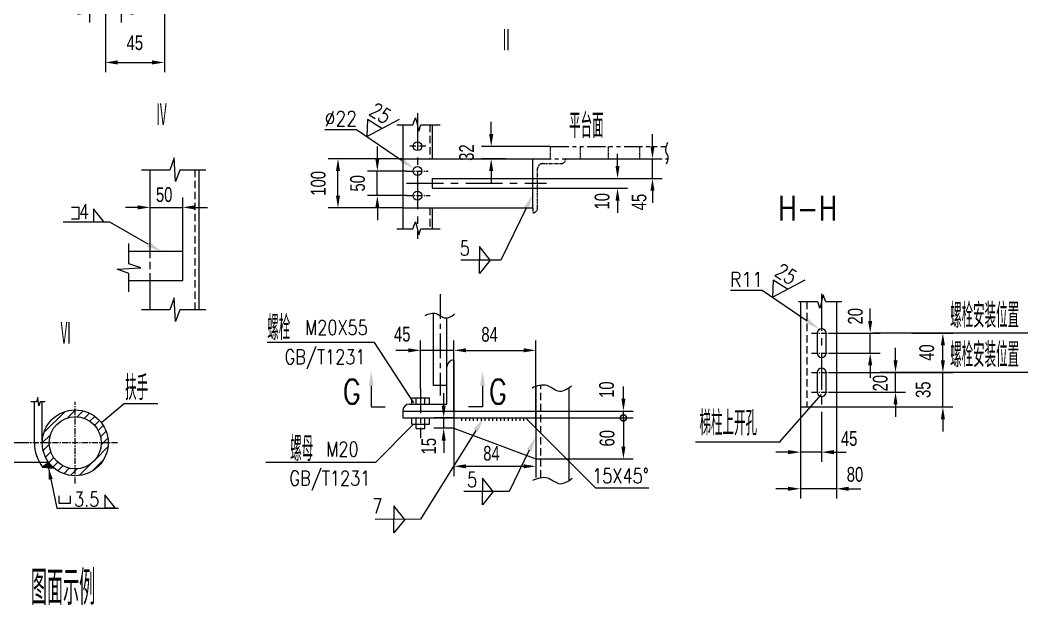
# Model space of a CAD drawing. Extents: x 148 to 221443, y -36682 to 6758.
# Drawn here: x 121122 to 125197, y -10124 to -7746 of the extents above; entities that cross this region are included whole.
import ezdxf
from ezdxf.enums import TextEntityAlignment as Align

# ---------------------------------------------------------------- set-up
doc = ezdxf.new("R2010")
doc.units = 0
doc.header["$LTSCALE"] = 10
doc.header["$MEASUREMENT"] = 0
for name, pattern in [('CENTERX2', [4, 2.5, -0.5, 0.5, -0.5]), ('HIDDENX2', [0.75, 0.5, -0.25]), ('PHANTOM', [2.5, 1.25, -0.25, 0.25, -0.25, 0.25, -0.25])]:
    doc.linetypes.add(name, pattern=pattern)
for name, color, linetype in [('2', 4, 'Continuous'), ('CENTER', 1, 'CENTERX2'), ('DIM', 4, 'Continuous'), ('HIDDEN', 7, 'HIDDENX2'), ('MAIN', 6, 'Continuous'), ('RED', 7, 'Continuous'), ('WHITE', 7, 'Continuous')]:
    doc.layers.add(name, color=color, linetype=linetype)
doc.styles.add('HZ', font='ROMS.SHX', dxfattribs={"width": 0.75, "bigfont": 'GBCBIG.SHX'})
doc.styles.get("Standard").update_dxf_attribs({"font": 'wison_e.shx', "width": 0.75, "bigfont": 'wison_c.shx'})
doc.styles.add('XW', font='ROMANS.shx', dxfattribs={"width": 0.85})
doc.dimstyles.new('DIM1', dxfattribs={"dimscale": 20, "dimtxt": 3, "dimasz": 2.5, "dimexe": 2, "dimexo": 0, "dimgap": 1, "dimtad": 0, "dimdec": 0, "dimzin": 0, "dimdsep": 46, "dimtxsty": 'Standard', "dimcen": 2, "dimclrd": 3, "dimclre": 3, "dimclrt": 3, "dimadec": 0, "dimazin": 0, "dimtfac": 0.666667, "dimtdec": 0, "dimtofl": 0, "dimtmove": 2, "dimatfit": 1, "dimfxl": 2, "dimtvp": 1.333333, "dimtolj": 1, "dimtzin": 0, "dimarcsym": 0})

# ---------------------------------------------------------------- blocks, each defined once
blk = doc.blocks.new('*D499')
at = {"layer": 'Defpoints', "color": 0}
for p in [(121404.6, -7466.7), (121532.6, -7466.7), (121404.6, -7716.1)]:
    blk.add_point(p, dxfattribs=at)
at = {"layer": 'DIM', "color": 3, "lineweight": -2}
for p, q in [((121404.6, -7466.7), (121404.6, -7756.1)), ((121532.6, -7466.7), (121532.6, -7756.1)), ((121354.6, -7716.1), (121304.6, -7716.1)), ((121532.6, -7716.1), (121404.6, -7716.1)), ((121582.6, -7716.1), (121632.6, -7716.1))]:
    blk.add_line(p, q, dxfattribs=at)
at = {"layer": 'DIM', "color": 3}
for points in [[(121354.6, -7724.4), (121354.6, -7707.7), (121404.6, -7716.1)], [(121582.6, -7707.7), (121582.6, -7724.4), (121532.6, -7716.1)]]:
    blk.add_solid(points, dxfattribs=at)
at = {"layer": 'DIM', "color": 3, "insert": (121285.5, -7651.4), "char_height": 60, "attachment_point": 5}
blk.add_mtext('\\A1;%%c16', dxfattribs=at)
blk = doc.blocks.new('*D521')
at = {"layer": 'Defpoints', "color": 0}
for p in [(121783.5, -8507.5), (121650.5, -8684.9), (121783.5, -8684.9)]:
    blk.add_point(p, dxfattribs=at)
at = {"layer": 'DIM', "color": 3, "lineweight": -2}
for p, q in [((121650.5, -8684.9), (121650.5, -8467.5)), ((121783.5, -8684.9), (121783.5, -8467.5)), ((121600.5, -8507.5), (121550.5, -8507.5)), ((121650.5, -8507.5), (121783.5, -8507.5)), ((121833.5, -8507.5), (121883.5, -8507.5))]:
    blk.add_line(p, q, dxfattribs=at)
at = {"layer": 'DIM', "color": 3}
for points in [[(121600.5, -8515.8), (121600.5, -8499.1), (121650.5, -8507.5)], [(121833.5, -8499.1), (121833.5, -8515.8), (121783.5, -8507.5)]]:
    blk.add_solid(points, dxfattribs=at)
at = {"layer": 'DIM', "color": 3, "insert": (121707.9, -8455.9), "char_height": 60, "attachment_point": 5}
blk.add_mtext('\\A1;50', dxfattribs=at)
blk = doc.blocks.new('*D522')
at = {"layer": 'Defpoints', "color": 0}
for p in [(121054.9, -9464.9), (121144.1, -9464.9), (121238.7, -9544.9)]:
    blk.add_point(p, dxfattribs=at)
at = {"layer": 'DIM', "color": 3, "lineweight": -2}
for p, q in [((121054.9, -9414.9), (121054.9, -9364.9)), ((121144.1, -9464.9), (121014.9, -9464.9)), ((121054.9, -9544.9), (121054.9, -9464.9)), ((121238.7, -9544.9), (121014.9, -9544.9)), ((121054.9, -9594.9), (121054.9, -9644.9))]:
    blk.add_line(p, q, dxfattribs=at)
at = {"layer": 'DIM', "color": 3}
for points in [[(121046.5, -9414.9), (121063.2, -9414.9), (121054.9, -9464.9)], [(121063.2, -9594.9), (121046.5, -9594.9), (121054.9, -9544.9)]]:
    blk.add_solid(points, dxfattribs=at)
at = {"layer": 'DIM', "color": 3, "insert": (120993.2, -9502.1), "char_height": 60, "attachment_point": 5, "rotation": 90}
blk.add_mtext('\\A1;10', dxfattribs=at)
blk = doc.blocks.new('*D543')
at = {"layer": 'Defpoints', "color": 0}
for p in [(124295.5, -9319), (124381.8, -9371.6), (124295.5, -9502.8)]:
    blk.add_point(p, dxfattribs=at)
at = {"layer": 'DIM', "color": 3, "lineweight": -2}
for p, q in [((124295.5, -9319), (124295.5, -9542.8)), ((124381.8, -9371.6), (124381.8, -9542.8)), ((124245.5, -9502.8), (124195.5, -9502.8)), ((124431.8, -9502.8), (124481.8, -9502.8))]:
    blk.add_line(p, q, dxfattribs=at)
at = {"layer": 'DIM', "color": 3}
for points in [[(124245.5, -9511.2), (124245.5, -9494.5), (124295.5, -9502.8)], [(124431.8, -9494.5), (124431.8, -9511.2), (124381.8, -9502.8)]]:
    blk.add_solid(points, dxfattribs=at)
at = {"layer": 'DIM', "color": 3, "insert": (124493.9, -9447.8), "char_height": 60, "attachment_point": 5}
blk.add_mtext('\\A1;45', dxfattribs=at)
blk = doc.blocks.new('*D544')
at = {"layer": 'Defpoints', "color": 0}
for p in [(124417, -9179), (124417, -9259), (124682.5, -9259)]:
    blk.add_point(p, dxfattribs=at)
at = {"layer": 'DIM', "color": 3, "lineweight": -2}
for p, q in [((124682.5, -9129), (124682.5, -9079)), ((124417, -9179), (124722.5, -9179)), ((124417, -9259), (124722.5, -9259)), ((124682.5, -9309), (124682.5, -9359))]:
    blk.add_line(p, q, dxfattribs=at)
at = {"layer": 'DIM', "color": 3}
for points in [[(124674.2, -9129), (124690.9, -9129), (124682.5, -9179)], [(124690.9, -9309), (124674.2, -9309), (124682.5, -9259)]]:
    blk.add_solid(points, dxfattribs=at)
at = {"layer": 'DIM', "color": 3, "insert": (124620.4, -9222.2), "char_height": 60, "attachment_point": 5, "rotation": 90}
blk.add_mtext('\\A1;20', dxfattribs=at)
blk = doc.blocks.new('*D545')
at = {"layer": 'Defpoints', "color": 0}
for p in [(124417, -9019), (124417, -9100), (124579.4, -9100)]:
    blk.add_point(p, dxfattribs=at)
at = {"layer": 'DIM', "color": 3, "lineweight": -2}
for p, q in [((124579.4, -8969), (124579.4, -8919)), ((124417, -9019), (124619.4, -9019)), ((124417, -9100), (124619.4, -9100)), ((124579.4, -9150), (124579.4, -9200))]:
    blk.add_line(p, q, dxfattribs=at)
at = {"layer": 'DIM', "color": 3}
for points in [[(124571, -8969), (124587.7, -8969), (124579.4, -9019)], [(124587.7, -9150), (124571, -9150), (124579.4, -9100)]]:
    blk.add_solid(points, dxfattribs=at)
at = {"layer": 'DIM', "color": 3, "insert": (124519.2, -8950.3), "char_height": 60, "attachment_point": 5, "rotation": 90}
blk.add_mtext('\\A1;20', dxfattribs=at)
blk = doc.blocks.new('*D546')
at = {"layer": 'Defpoints', "color": 0}
for p in [(124295.5, -9319), (124441.8, -9319), (124441.8, -9651.8)]:
    blk.add_point(p, dxfattribs=at)
at = {"layer": 'RED', "color": 3, "linetype": 'Continuous', "lineweight": -2}
for p, q in [((124295.5, -9319), (124295.5, -9691.8)), ((124441.8, -9319), (124441.8, -9691.8)), ((124245.5, -9651.8), (124195.5, -9651.8)), ((124491.8, -9651.8), (124541.8, -9651.8))]:
    blk.add_line(p, q, dxfattribs=at)
at = {"layer": 'RED', "color": 3}
for points in [[(124245.5, -9660.1), (124245.5, -9643.5), (124295.5, -9651.8)], [(124491.8, -9643.5), (124491.8, -9660.1), (124441.8, -9651.8)]]:
    blk.add_solid(points, dxfattribs=at)
at = {"layer": 'RED', "color": 3, "insert": (124517.5, -9593.5), "char_height": 60, "attachment_point": 5}
blk.add_mtext('\\A1;80', dxfattribs=at)
blk = doc.blocks.new('*D547')
at = {"layer": 'Defpoints', "color": 0}
for p in [(124441.8, -9179), (124441.8, -9319), (124875.1, -9319)]:
    blk.add_point(p, dxfattribs=at)
at = {"layer": 'RED', "color": 3, "linetype": 'Continuous', "lineweight": -2}
for p, q in [((124875.1, -9129), (124875.1, -9079)), ((124441.8, -9179), (124915.1, -9179)), ((124441.8, -9319), (124915.1, -9319)), ((124875.1, -9369), (124875.1, -9419))]:
    blk.add_line(p, q, dxfattribs=at)
at = {"layer": 'RED', "color": 3}
for points in [[(124866.7, -9129), (124883.4, -9129), (124875.1, -9179)], [(124883.4, -9369), (124866.7, -9369), (124875.1, -9319)]]:
    blk.add_solid(points, dxfattribs=at)
at = {"layer": 'RED', "color": 3, "insert": (124795.1, -9249), "char_height": 60, "attachment_point": 5, "rotation": 90}
blk.add_mtext('\\A1;35', dxfattribs=at)
blk = doc.blocks.new('*D548')
at = {"layer": 'Defpoints', "color": 0}
for p in [(124749.2, -9019), (124875.1, -9019), (124749.2, -9179)]:
    blk.add_point(p, dxfattribs=at)
at = {"layer": 'RED', "color": 3, "linetype": 'Continuous', "lineweight": -2}
for p, q in [((124749.2, -9019), (124915.1, -9019)), ((124875.1, -9129), (124875.1, -9069)), ((124749.2, -9179), (124915.1, -9179))]:
    blk.add_line(p, q, dxfattribs=at)
at = {"layer": 'RED', "color": 3}
for points in [[(124883.4, -9069), (124866.7, -9069), (124875.1, -9019)], [(124866.7, -9129), (124883.4, -9129), (124875.1, -9179)]]:
    blk.add_solid(points, dxfattribs=at)
at = {"layer": 'RED', "color": 3, "insert": (124809.6, -9097.8), "char_height": 60, "attachment_point": 5, "rotation": 90}
blk.add_mtext('\\A1;40', dxfattribs=at)
blk = doc.blocks.new('*D555')
at = {"layer": 'Defpoints', "color": 0}
for p in [(122694.1, -8359.6), (122574.8, -8459.6), (122694.1, -8459.6)]:
    blk.add_point(p, dxfattribs=at)
at = {"layer": 'DIM', "color": 3, "lineweight": -2}
for p, q in [((122574.8, -8309.6), (122574.8, -8259.6)), ((122694.1, -8359.6), (122534.8, -8359.6)), ((122694.1, -8459.6), (122534.8, -8459.6)), ((122574.8, -8509.6), (122574.8, -8559.6))]:
    blk.add_line(p, q, dxfattribs=at)
at = {"layer": 'DIM', "color": 3}
for points in [[(122566.4, -8309.6), (122583.1, -8309.6), (122574.8, -8359.6)], [(122583.1, -8509.6), (122566.4, -8509.6), (122574.8, -8459.6)]]:
    blk.add_solid(points, dxfattribs=at)
at = {"layer": 'DIM', "color": 3, "insert": (122494.8, -8409.6), "char_height": 60, "attachment_point": 5, "rotation": 90}
blk.add_mtext('\\A1;50', dxfattribs=at)
blk = doc.blocks.new('*D556')
at = {"layer": 'Defpoints', "color": 0}
for p in [(123219.4, -9088.8), (122886.1, -9335.5), (123219.4, -9405.5)]:
    blk.add_point(p, dxfattribs=at)
at = {"layer": 'DIM', "color": 3, "lineweight": -2}
for p, q in [((122886.1, -9335.5), (122886.1, -9048.8)), ((123219.4, -9405.5), (123219.4, -9048.8)), ((122936.1, -9088.8), (123169.4, -9088.8))]:
    blk.add_line(p, q, dxfattribs=at)
at = {"layer": 'DIM', "color": 3}
for points in [[(122936.1, -9080.4), (122936.1, -9097.1), (122886.1, -9088.8)], [(123169.4, -9097.1), (123169.4, -9080.4), (123219.4, -9088.8)]]:
    blk.add_solid(points, dxfattribs=at)
at = {"layer": 'DIM', "color": 3, "insert": (123031.4, -9024.1), "char_height": 60, "attachment_point": 5}
blk.add_mtext('\\A1;84', dxfattribs=at)
blk = doc.blocks.new('*D557')
at = {"layer": 'Defpoints', "color": 0}
for p in [(122414.7, -8309.6), (122677.9, -8309.6), (122677.9, -8509.6)]:
    blk.add_point(p, dxfattribs=at)
at = {"layer": 'DIM', "color": 3, "lineweight": -2}
for p, q in [((122677.9, -8309.6), (122374.7, -8309.6)), ((122414.7, -8459.6), (122414.7, -8359.6)), ((122677.9, -8509.6), (122374.7, -8509.6))]:
    blk.add_line(p, q, dxfattribs=at)
at = {"layer": 'DIM', "color": 3}
for points in [[(122423, -8359.6), (122406.4, -8359.6), (122414.7, -8309.6)], [(122406.4, -8459.6), (122423, -8459.6), (122414.7, -8509.6)]]:
    blk.add_solid(points, dxfattribs=at)
at = {"layer": 'DIM', "color": 3, "insert": (122334.7, -8409.6), "char_height": 60, "attachment_point": 5, "rotation": 90}
blk.add_mtext('\\A1;100', dxfattribs=at)
blk = doc.blocks.new('*D558')
at = {"layer": 'Defpoints', "color": 0}
for p in [(123206.8, -8389.5), (123551.8, -8389.5), (123206.8, -8429.6)]:
    blk.add_point(p, dxfattribs=at)
at = {"layer": 'DIM', "color": 3, "lineweight": -2}
for p, q in [((123551.8, -8339.5), (123551.8, -8289.5)), ((123206.8, -8389.5), (123591.8, -8389.5)), ((123206.8, -8429.6), (123591.8, -8429.6)), ((123551.8, -8479.6), (123551.8, -8529.6))]:
    blk.add_line(p, q, dxfattribs=at)
at = {"layer": 'DIM', "color": 3}
for points in [[(123543.5, -8339.5), (123560.1, -8339.5), (123551.8, -8389.5)], [(123560.1, -8479.6), (123543.5, -8479.6), (123551.8, -8429.6)]]:
    blk.add_solid(points, dxfattribs=at)
at = {"layer": 'DIM', "color": 3, "insert": (123489.1, -8482.5), "char_height": 60, "attachment_point": 5, "rotation": 90}
blk.add_mtext('\\A1;10', dxfattribs=at)
blk = doc.blocks.new('*D559')
at = {"layer": 'Defpoints', "color": 0}
for p in [(123341.1, -8309.6), (123206.8, -8389.5), (123693.9, -8389.5)]:
    blk.add_point(p, dxfattribs=at)
at = {"layer": 'DIM', "color": 3, "lineweight": -2}
for p, q in [((123693.9, -8259.6), (123693.9, -8209.6)), ((123341.1, -8309.6), (123733.9, -8309.6)), ((123206.8, -8389.5), (123733.9, -8389.5)), ((123693.9, -8439.5), (123693.9, -8489.5))]:
    blk.add_line(p, q, dxfattribs=at)
at = {"layer": 'DIM', "color": 3}
for points in [[(123685.5, -8259.6), (123702.2, -8259.6), (123693.9, -8309.6)], [(123702.2, -8439.5), (123685.5, -8439.5), (123693.9, -8389.5)]]:
    blk.add_solid(points, dxfattribs=at)
at = {"layer": 'DIM', "color": 3, "insert": (123639.4, -8485.7), "char_height": 60, "attachment_point": 5, "rotation": 90}
blk.add_mtext('\\A1;45', dxfattribs=at)
blk = doc.blocks.new('*D560')
at = {"layer": 'Defpoints', "color": 0}
for p in [(123219.4, -9335.5), (123219.4, -9363.5), (123575.7, -9363.5)]:
    blk.add_point(p, dxfattribs=at)
at = {"layer": 'DIM', "color": 3, "lineweight": -2}
for p, q in [((123575.7, -9285.5), (123575.7, -9235.5)), ((123219.4, -9335.5), (123615.7, -9335.5)), ((123219.4, -9363.5), (123615.7, -9363.5)), ((123575.7, -9363.5), (123575.7, -9413.5))]:
    blk.add_line(p, q, dxfattribs=at)
at = {"layer": 'DIM', "color": 3}
blk.add_solid([(123567.4, -9285.5), (123584.1, -9285.5), (123575.7, -9335.5)], dxfattribs=at)
at = {"layer": 'DIM', "color": 3, "insert": (123507.4, -9248.9), "char_height": 60, "attachment_point": 5, "rotation": 90}
blk.add_mtext('\\A1;10', dxfattribs=at)
blk = doc.blocks.new('_None')
blk = doc.blocks.new('_DotSmall')
at = {"layer": 'WHITE', "color": 0, "const_width": 0.5}
blk.add_lwpolyline([(-0.0625, 0, 1), (0.0625, 0, 1)], format="xyb", close=True, dxfattribs=at)
blk = doc.blocks.new('*D561')
at = {"layer": 'Defpoints', "color": 0}
for p in [(123219.4, -9363.5), (123219.4, -9530.5), (123575.7, -9530.5)]:
    blk.add_point(p, dxfattribs=at)
at = {"layer": 'DIM', "color": 3, "lineweight": -2}
for p, q in [((123219.4, -9363.5), (123615.7, -9363.5)), ((123575.7, -9363.5), (123575.7, -9480.5)), ((123219.4, -9530.5), (123615.7, -9530.5))]:
    blk.add_line(p, q, dxfattribs=at)
at = {"layer": 'DIM', "color": 3}
blk.add_solid([(123567.4, -9480.5), (123584.1, -9480.5), (123575.7, -9530.5)], dxfattribs=at)
at = {"layer": 'DIM', "color": 3, "lineweight": -2, "xscale": 50, "yscale": 50, "zscale": 50, "rotation": 90}
blk.add_blockref('_DotSmall', (123575.7, -9363.5), dxfattribs=at)
at = {"layer": 'DIM', "color": 3, "insert": (123509.4, -9446.4), "char_height": 60, "attachment_point": 5, "rotation": 90}
blk.add_mtext('\\A1;60', dxfattribs=at)
blk = doc.blocks.new('*D562')
at = {"layer": 'Defpoints', "color": 0}
for p in [(122886.1, -9088.8), (122886.1, -9088.8), (122750.5, -9244.6)]:
    blk.add_point(p, dxfattribs=at)
at = {"layer": 'RED', "color": 3, "linetype": 'Continuous', "lineweight": -2}
for p, q in [((122750.5, -9244.6), (122750.5, -9048.8)), ((122886.1, -9088.8), (122886.1, -9048.8)), ((122700.5, -9088.8), (122650.5, -9088.8)), ((122936.1, -9088.8), (122986.1, -9088.8))]:
    blk.add_line(p, q, dxfattribs=at)
at = {"layer": 'RED', "color": 3}
for points in [[(122700.5, -9097.1), (122700.5, -9080.4), (122750.5, -9088.8)], [(122936.1, -9080.4), (122936.1, -9097.1), (122886.1, -9088.8)]]:
    blk.add_solid(points, dxfattribs=at)
at = {"layer": 'RED', "color": 3, "insert": (122676.1, -9023.6), "char_height": 60, "attachment_point": 5}
blk.add_mtext('\\A1;45', dxfattribs=at)
blk = doc.blocks.new('*D563')
at = {"layer": 'Defpoints', "color": 0}
for p in [(122886.1, -9405.5), (123219.4, -9530.5), (123219.4, -9560.3)]:
    blk.add_point(p, dxfattribs=at)
at = {"layer": 'RED', "color": 3, "linetype": 'Continuous', "lineweight": -2}
for p, q in [((122886.1, -9405.5), (122886.1, -9600.3)), ((123219.4, -9530.5), (123219.4, -9600.3)), ((122936.1, -9560.3), (123169.4, -9560.3))]:
    blk.add_line(p, q, dxfattribs=at)
at = {"layer": 'RED', "color": 3}
for points in [[(122936.1, -9552), (122936.1, -9568.7), (122886.1, -9560.3)], [(123169.4, -9568.7), (123169.4, -9552), (123219.4, -9560.3)]]:
    blk.add_solid(points, dxfattribs=at)
at = {"layer": 'RED', "color": 3, "insert": (123039, -9507.6), "char_height": 60, "attachment_point": 5}
blk.add_mtext('\\A1;84', dxfattribs=at)
blk = doc.blocks.new('*D564')
at = {"layer": 'Defpoints', "color": 0}
for p in [(122886.1, -9363.5), (122844.7, -9405.5), (122886.1, -9405.5)]:
    blk.add_point(p, dxfattribs=at)
at = {"layer": 'RED', "color": 3, "linetype": 'Continuous', "lineweight": -2}
for p, q in [((122844.7, -9313.5), (122844.7, -9263.5)), ((122886.1, -9363.5), (122804.7, -9363.5)), ((122886.1, -9405.5), (122804.7, -9405.5)), ((122844.7, -9455.5), (122844.7, -9505.5))]:
    blk.add_line(p, q, dxfattribs=at)
at = {"layer": 'RED', "color": 3}
for points in [[(122836.4, -9313.5), (122853.1, -9313.5), (122844.7, -9363.5)], [(122853.1, -9455.5), (122836.4, -9455.5), (122844.7, -9405.5)]]:
    blk.add_solid(points, dxfattribs=at)
at = {"layer": 'RED', "color": 3, "insert": (122783.8, -9478.5), "char_height": 60, "attachment_point": 5, "rotation": 90}
blk.add_mtext('\\A1;15', dxfattribs=at)
blk = doc.blocks.new('*D565')
at = {"layer": 'Defpoints', "color": 0}
for p in [(123278.2, -8259.6), (123037.9, -8309.6), (123097.1, -8309.6)]:
    blk.add_point(p, dxfattribs=at)
at = {"layer": 'RED', "color": 3, "linetype": 'Continuous', "lineweight": -2}
for p, q in [((123037.9, -8209.6), (123037.9, -8159.6)), ((123278.2, -8259.6), (122997.9, -8259.6)), ((123097.1, -8309.6), (122997.9, -8309.6)), ((123037.9, -8359.6), (123037.9, -8409.6))]:
    blk.add_line(p, q, dxfattribs=at)
at = {"layer": 'RED', "color": 3}
for points in [[(123029.6, -8209.6), (123046.3, -8209.6), (123037.9, -8259.6)], [(123046.3, -8359.6), (123029.6, -8359.6), (123037.9, -8309.6)]]:
    blk.add_solid(points, dxfattribs=at)
at = {"layer": 'RED', "color": 3, "insert": (122937.9, -8284.6), "char_height": 60, "attachment_point": 5, "rotation": 90}
blk.add_mtext('\\A1;32', dxfattribs=at)
blk = doc.blocks.new('*D568')
at = {"layer": 'Defpoints', "color": 0}
for p in [(121708.6, -7579.8), (121468.6, -7634), (121708.6, -7918)]:
    blk.add_point(p, dxfattribs=at)
at = {"layer": 'RED', "color": 3, "linetype": 'Continuous', "lineweight": -2}
for p, q in [((121708.6, -7579.8), (121708.6, -7958)), ((121468.6, -7634), (121468.6, -7958)), ((121518.6, -7918), (121658.6, -7918))]:
    blk.add_line(p, q, dxfattribs=at)
at = {"layer": 'RED', "color": 3}
for points in [[(121518.6, -7909.7), (121518.6, -7926.4), (121468.6, -7918)], [(121658.6, -7926.4), (121658.6, -7909.7), (121708.6, -7918)]]:
    blk.add_solid(points, dxfattribs=at)
at = {"layer": 'RED', "color": 3, "insert": (121588.6, -7838), "char_height": 60, "attachment_point": 5}
blk.add_mtext('\\A1;45', dxfattribs=at)

msp = doc.modelspace()

# ---------------------------------------------------------------- hatches: boundary and pattern name
at = {"layer": 'DIM'}
h = msp.add_hatch(dxfattribs=at)
h.set_pattern_fill('ANSI31', color=256, scale=200, style=0)
h.set_pattern_definition([(225, (124939.54, -8142.04), (17.67767, -17.67767), [])])
h.paths.add_polyline_path([(121346.1988, -9570.8826), (121346.1988, -9598.8826, 0.414213562), (121480.1988, -9464.8826), (121452.1988, -9464.8826, -0.414213562)])
h.paths.add_polyline_path([(121346.1988, -9598.8826), (121346.1988, -9570.8826, -0.414213562), (121240.1988, -9464.8826), (121212.1988, -9464.8826, 0.414213562)])
h.paths.add_polyline_path([(121212.1988, -9464.8826), (121240.1988, -9464.8826, -0.414213562), (121346.1988, -9358.8826), (121346.1988, -9330.8826, 0.414213562)])
h.paths.add_polyline_path([(121452.1988, -9464.8826), (121480.1988, -9464.8826, 0.414213562), (121346.1988, -9330.8826), (121346.1988, -9358.8826, -0.414213562)])
at = {"layer": 'WHITE', "linetype": 'Continuous'}
msp.add_hatch(color=1, dxfattribs=at).paths.add_polyline_path([(121260.8296, -9568.1691, -0.060150658), (121238.6999, -9544.8826), (121213.0286, -9563.9871)])

# ---------------------------------------------------------------- linework, layer by layer
at = {"linetype": 'Continuous'}
for p, q in [((121463.9713, -8567.4464), (121420.2366, -8512.832)), ((121420.2366, -8512.832), (121420.2366, -8567.4464)), ((121463.9713, -8567.4464), (121420.2366, -8567.4464)), ((123033.9126, -8721.4415), (122990.1779, -8666.827)), ((122990.1779, -8666.827), (122990.1779, -8721.4415)), ((123033.9126, -8721.4415), (122990.1779, -8776.0559)), ((122990.1779, -8776.0559), (122990.1779, -8721.4415)), ((123046.5196, -9662.9882), (123002.7849, -9608.3738)), ((123002.7849, -9608.3738), (123002.7849, -9662.9882)), ((121466.0008, -9676.3748), (121466.0008, -9730.9893)), ((121509.7356, -9730.9893), (121466.0008, -9676.3748)), ((123046.5196, -9662.9882), (123002.7849, -9717.6027)), ((123002.7849, -9717.6027), (123002.7849, -9662.9882)), ((121509.7356, -9730.9893), (121466.0008, -9730.9893)), ((122686.1603, -9776.2726), (122642.4256, -9721.6581)), ((122642.4256, -9721.6581), (122642.4256, -9776.2726)), ((122686.1603, -9776.2726), (122642.4256, -9830.887)), ((122642.4256, -9830.887), (122642.4256, -9776.2726))]:
    msp.add_line(p, q, dxfattribs=at)
at = {"color": 3}
for points in [[(122593.3196, -8186.4841), (122534.5751, -8149.7542), (122532.1383, -8218.9933), (122664.6977, -8148.5567)], [(124243.4712, -8840.2851), (124184.7267, -8803.5551), (124182.2899, -8872.7943), (124314.8493, -8802.3577)]]:
    msp.add_lwpolyline(points, dxfattribs=at)
at = {"color": 3, "linetype": 'Continuous'}
msp.add_solid([(123171.317, -8506.2735), (123189.2656, -8515.0966), (123206.7608, -8456.8393)], dxfattribs=at)
at = {"layer": 'CENTER', "ltscale": 6}
for p, q in [((122737.8991, -8124.0725), (122737.8991, -8635.3747)), ((122694.0815, -8409.5602), (123262.3706, -8409.5602)), ((124381.8056, -8859.3332), (124381.8056, -9371.5884))]:
    msp.add_line(p, q, dxfattribs=at)
at = {"layer": 'CENTER'}
for p, q in [((122771.8102, -8258.6262), (122703.8404, -8258.6262)), ((122694.0815, -8359.5602), (122781.2935, -8359.5602)), ((122694.0815, -8459.5602), (122789.5779, -8459.5602)), ((124340.0396, -9019.0105), (124416.9886, -9019.0105)), ((124340.0396, -9100.0263), (124416.9886, -9100.0263)), ((124340.0396, -9179.0105), (124416.9886, -9179.0105)), ((124340.0396, -9259.0105), (124416.9886, -9259.0105)), ((121346.1988, -9630.5543), (121346.1988, -9297.8058)), ((121518.0211, -9464.8826), (121144.1282, -9464.8826))]:
    msp.add_line(p, q, dxfattribs=at)
at = {"layer": 'CENTER', "ltscale": 4}
for p, q in [((122830.3899, -8860.7191), (122830.3899, -9272.4798)), ((122750.5061, -9244.6202), (122750.5061, -9445.7344))]:
    msp.add_line(p, q, dxfattribs=at)
at = {"layer": 'DIM'}
for p, q in [((122361.4903, -8190.346), (122490.2045, -8190.346)), ((122490.2045, -8190.346), (122673.4935, -8315.5611)), ((123180.2913, -8510.685), (123076.6878, -8721.4415)), ((123076.6878, -8721.4415), (122913.8125, -8721.4415)), ((124011.6419, -8844.147), (124140.3561, -8844.147)), ((124140.3561, -8844.147), (124323.6451, -8969.3621)), ((125301.0352, -9019.0105), (124589.899, -9019.0105)), ((122562.4899, -9057.0075), (122126.3355, -9057.0075)), ((122562.4899, -9057.0075), (122721.7264, -9302.6031)), ((125301.0352, -9179.0105), (124619.3646, -9179.0105)), ((122550.0257, -9232.7916), (122550.0257, -9318.6458)), ((123002.8305, -9232.7916), (123002.8305, -9318.6458)), ((124210.2263, -9462.1014), (124381.8056, -9268.4538)), ((122919.0911, -9375.7379), (122919.0911, -9363.5266)), ((122934.8499, -9375.7379), (122934.8499, -9363.5266)), ((122950.6087, -9375.7379), (122950.6087, -9363.5266)), ((122966.3676, -9375.7379), (122966.3676, -9363.5266)), ((122982.1264, -9375.7379), (122982.1264, -9363.5266)), ((122997.8852, -9375.7379), (122997.8852, -9363.5266)), ((123013.644, -9375.7379), (123013.644, -9363.5266)), ((123029.4029, -9375.7379), (123029.4029, -9363.5266)), ((123045.1617, -9375.7379), (123045.1617, -9363.5266)), ((123060.9205, -9375.7379), (123060.9205, -9363.5266)), ((123076.6793, -9375.7379), (123076.6793, -9363.5266)), ((123092.4381, -9375.7379), (123092.4381, -9363.5266)), ((123108.197, -9375.7379), (123108.197, -9363.5266)), ((123123.9558, -9375.7379), (123123.9558, -9363.5266)), ((123139.7146, -9375.7379), (123139.7146, -9363.5266)), ((123155.4734, -9375.7379), (123155.4734, -9363.5266)), ((123171.2323, -9375.7379), (123171.2323, -9363.5266)), ((122567.2456, -9545.1752), (122722.2579, -9388.4402)), ((123461.8982, -9648.057), (123219.3678, -9405.5266)), ((122975.496, -9414.4445), (122750.1867, -9775.9016)), ((124213.9841, -9462.1014), (123869.1864, -9462.1014)), ((123192.8983, -9495.0913), (123110.546, -9662.6173)), ((122567.2456, -9545.1752), (122121.0686, -9545.1752)), ((123461.8982, -9648.057), (123678.7433, -9648.057)), ((121279.1646, -9680.6435), (121279.1646, -9710.4446)), ((121327.2553, -9710.4446), (121327.2553, -9680.6435)), ((123110.546, -9662.6173), (122926.4195, -9662.9882)), ((121279.1646, -9710.4446), (121327.2553, -9710.4446)), ((122750.1867, -9775.9016), (122566.0602, -9776.2726))]:
    msp.add_line(p, q, dxfattribs=at)
at = {"layer": 'DIM', "color": 3}
for p, q in [((121486.4609, -8567.4464), (121296.8364, -8567.4464)), ((121643.1821, -8657.5387), (121486.4609, -8567.4464)), ((121545.8394, -9304.4792), (121452.2672, -9382.9956)), ((121545.8394, -9304.4792), (121682.6112, -9304.4792)), ((121236.9291, -9566.0781), (121270.7026, -9730.9893)), ((121270.7026, -9730.9893), (121522.1982, -9730.9893))]:
    msp.add_line(p, q, dxfattribs=at)
at = {"layer": 'DIM', "color": 7}
for p, q in [((122550.0257, -9318.6458), (122607.1501, -9318.6458)), ((123002.8305, -9318.6458), (122945.7061, -9318.6458))]:
    msp.add_line(p, q, dxfattribs=at)
at = {"layer": 'DIM'}
msp.add_spline([(123754.6518, -8243.9547), (123750.1322, -8287.384), (123754.3693, -8294.16), (123749.0023, -8332.352)], degree=3, dxfattribs=at)
for points in [[(122768.7634, -8946.635), (122784.2047, -8940.6115), (122812.3918, -8929.6159), (122849.491, -8966.5088), (122875.0446, -8951.474), (122889.244, -8940.6258)], [(123204.1176, -9240.7349), (123224.706, -9232.7035), (123262.2888, -9218.0428), (123311.7544, -9267.2332), (123345.8258, -9247.1869), (123364.7584, -9232.7227)], [(123206.6718, -9617.285), (123227.2601, -9609.2536), (123264.843, -9594.5929), (123314.3086, -9643.7833), (123348.38, -9623.737), (123367.3126, -9609.2728)]]:
    msp.add_open_spline(points, degree=3, knots=[0, 0, 0, 0, 60.884773967, 111.141690342, 173.015777905, 173.015777905, 173.015777905, 173.015777905], dxfattribs=at)
for points in [[(122679.1344, -8307.304), (122667.8526, -8323.8183), (122723.0362, -8349.4066)], [(124329.286, -8961.1049), (124318.0042, -8977.6192), (124373.1878, -9003.2075)], [(122560.0257, -9232.7916), (122540.0257, -9232.7916), (122550.0257, -9172.7916)], [(122992.8305, -9232.7916), (123012.8305, -9232.7916), (123002.8305, -9172.7916)], [(122967.0097, -9409.1547), (122983.9823, -9419.7343), (123007.235, -9363.5266)], [(123183.924, -9490.6797), (123201.8726, -9499.5029), (123219.3678, -9441.2455)]]:
    msp.add_solid(points, dxfattribs=at)
at = {"layer": 'DIM', "color": 3}
for points in [[(121647.8303, -8648.6846), (121638.534, -8666.3927), (121696.3065, -8685.4278)], [(121254.3969, -9611.497), (121238.7222, -9614.7071), (121236.9291, -9566.0781)]]:
    msp.add_solid(points, dxfattribs=at)
at = {"layer": 'HIDDEN', "color": 2, "ltscale": 6}
for p, q in [((121834.5106, -8923.8757), (121834.5106, -8355.5392)), ((121650.5106, -8804.3223), (121650.5106, -8684.8686)), ((124321.8056, -8891.4778), (124321.8056, -9319.0105)), ((123239.3678, -9606.537), (123239.3678, -9229.5086))]:
    msp.add_line(p, q, dxfattribs=at)
at = {"layer": 'MAIN', "linetype": 'Continuous'}
for points in [[(122654.5247, -8171.9109), (122719.6938, -8171.9109), (122730.0617, -8143.7841), (122743.3917, -8197.0771), (122752.2784, -8171.9109), (122830.7776, -8171.9109)], [(121877.6222, -8355.5392), (121771.46, -8355.5392), (121753.9027, -8402.8199), (121748.6355, -8306.304), (121731.0782, -8355.4395), (121615.3494, -8355.4395)], [(122654.5247, -8594.201), (122719.6938, -8594.201), (122730.0617, -8566.0741), (122743.3917, -8619.3672), (122752.2784, -8594.201), (122830.7776, -8594.201)], [(121563.8199, -8850.7438), (121563.8199, -8776.7151), (121516.5392, -8759.1578), (121613.0551, -8753.8906), (121563.9196, -8736.3333), (121563.9196, -8653.9388)], [(121877.6222, -8923.8757), (121771.46, -8923.8757), (121753.9027, -8971.1564), (121748.6355, -8874.6405), (121731.0782, -8923.776), (121615.3494, -8923.776)], [(124464.0076, -8891.4778), (124398.8384, -8891.4778), (124388.4706, -8863.3509), (124375.1405, -8916.644), (124366.2539, -8891.4778), (124287.7546, -8891.4778)], [(121224.1195, -9297.983), (121203.456, -9297.983), (121197.8016, -9314.7614), (121194.5703, -9280.0445), (121188.9158, -9297.8058), (121164.8872, -9297.8058)]]:
    msp.add_lwpolyline(points, dxfattribs=at)
at = {"layer": 'RED'}
for p, q in [((122677.8991, -8171.9109), (122677.8991, -8594.201)), ((122797.8991, -8171.9109), (122797.8991, -8309.5602)), ((122677.8991, -8309.5602), (123206.7608, -8309.5602)), ((123206.7608, -8509.5602), (123206.7608, -8309.5602)), ((121650.5106, -8684.8686), (121650.5106, -8355.4395)), ((121850.5106, -8923.8757), (121850.5106, -8355.5392)), ((122797.8991, -8389.5602), (123206.7608, -8389.4903)), ((122797.8991, -8389.5602), (122797.8991, -8429.5602)), ((122797.8991, -8429.5602), (123206.7608, -8429.5602)), ((122677.8991, -8509.5602), (123206.7608, -8509.5602)), ((122797.8991, -8509.5602), (122797.8991, -8594.201)), ((121563.9196, -8684.8686), (121650.5106, -8684.8686)), ((121650.5106, -8684.8686), (121783.5106, -8684.8686)), ((121783.5106, -8804.8686), (121783.5106, -8684.8686)), ((121563.8199, -8804.8686), (121650.5106, -8804.8686)), ((121650.5106, -8923.776), (121650.5106, -8804.3223)), ((121650.5106, -8804.8686), (121783.5106, -8804.8686)), ((124295.549, -8891.4778), (124295.549, -9319.0105)), ((124441.8056, -8891.4778), (124441.8056, -9319.0105)), ((122802.6899, -9231.5266), (122802.6899, -8937.4785)), ((122858.0899, -9231.5266), (122858.0899, -8956.7367)), ((124363.8056, -9020.0263), (124363.8056, -9100.0263)), ((124399.8056, -9100.0263), (124399.8056, -9020.0263)), ((122886.0899, -9127.5266), (122886.0899, -9335.5266)), ((122858.0899, -9307.5266), (122858.0899, -9155.5266)), ((124363.8056, -9179.0105), (124363.8056, -9259.0105)), ((124399.8056, -9259.0105), (124399.8056, -9179.0105)), ((122858.0899, -9231.5266), (122802.6899, -9231.5266)), ((122714.5061, -9281.9266), (122786.5061, -9281.9266)), ((122714.5061, -9307.5266), (122714.5061, -9281.9266)), ((122732.5061, -9307.5266), (122732.5061, -9281.9266)), ((122768.5061, -9307.5266), (122768.5061, -9281.9266)), ((122786.5061, -9307.5266), (122786.5061, -9281.9266)), ((121180.1988, -9464.8826), (121180.1988, -9297.8058)), ((121212.1988, -9464.8826), (121212.1988, -9297.8058)), ((122705.9839, -9307.5266), (122858.0899, -9307.5266)), ((124295.549, -9319.0105), (124441.8056, -9319.0105)), ((122677.9839, -9335.5266), (123219.3678, -9335.5266)), ((122677.9839, -9335.5266), (122677.9839, -9363.5266)), ((122677.9839, -9363.5266), (123219.3678, -9363.5266)), ((122714.5061, -9389.1266), (122714.5061, -9363.5266)), ((122732.5061, -9406.6778), (122732.5061, -9363.5266)), ((122768.5061, -9406.6778), (122768.5061, -9363.5266)), ((122786.5061, -9389.1266), (122786.5061, -9363.5266)), ((122886.0899, -9363.5266), (122886.0899, -9405.5266)), ((123219.3678, -9405.5266), (123177.3678, -9363.5266)), ((123219.3678, -9335.5266), (123219.3678, -9363.5266)), ((122714.5061, -9389.1266), (122786.5061, -9389.1266)), ((122732.5061, -9406.6778), (122768.5061, -9406.6778)), ((122886.0899, -9405.5266), (123219.3678, -9530.5266)), ((123219.3678, -9405.5266), (123219.3678, -9530.5266)), ((121238.6999, -9544.8826), (121213.0286, -9563.9871)), ((121213.0286, -9563.9871), (121260.8296, -9568.1691))]:
    msp.add_line(p, q, dxfattribs=at)
at = {"layer": 'RED', "color": 2, "linetype": 'HIDDENX2', "ltscale": 6}
for p, q in [((122787.8991, -8171.9109), (122787.8991, -8309.5602)), ((122787.8991, -8509.5602), (122787.8991, -8594.201))]:
    msp.add_line(p, q, dxfattribs=at)
at = {"layer": 'RED', "color": 4, "linetype": 'PHANTOM'}
for p, q in [((123278.2068, -8259.5602), (123278.2068, -8309.5602)), ((123400.2612, -8259.5602), (123400.2612, -8309.5602)), ((123513.7374, -8259.5602), (123513.7374, -8309.5602)), ((123640.5743, -8259.5602), (123640.5743, -8309.5602)), ((123226.7608, -8509.1558), (123226.7608, -8349.5602)), ((123246.7608, -8329.5602), (123321.1457, -8329.5602)), ((123206.7608, -8509.5602), (123206.7608, -8529.1558))]:
    msp.add_line(p, q, dxfattribs=at)
at = {"layer": 'RED', "color": 4, "linetype": 'PHANTOM', "ltscale": 6}
for p, q in [((123278.2068, -8259.5602), (123749.2681, -8259.5602)), ((123206.7608, -8309.5602), (123756.5171, -8309.5602))]:
    msp.add_line(p, q, dxfattribs=at)
at = {"layer": 'RED', "color": 3}
for p, q in [((123693.8671, -8389.4903), (123693.8671, -8309.5602)), ((122574.7772, -8459.5602), (122574.7772, -8359.5602)), ((124579.3646, -9100.0263), (124579.3646, -9019.0105)), ((122886.0899, -9088.7778), (122750.5061, -9088.7778)), ((124682.5226, -9259.0105), (124682.5226, -9179.0105)), ((124875.0523, -9319.0105), (124875.0523, -9179.0105)), ((122844.7381, -9405.5266), (122844.7381, -9363.5266)), ((123575.7425, -9363.5266), (123575.7425, -9335.5181)), ((124381.8056, -9502.8192), (124295.549, -9502.8192)), ((124441.8056, -9651.8165), (124295.549, -9651.8165))]:
    msp.add_line(p, q, dxfattribs=at)
at = {"layer": 'RED', "color": 3, "linetype": 'Continuous'}
for p, q in [((121331.214, -8506.1024), (121360.4772, -8506.1024)), ((121360.4772, -8506.1024), (121360.4772, -8555.2118)), ((121360.4772, -8555.2118), (121331.214, -8555.2118))]:
    msp.add_line(p, q, dxfattribs=at)
at = {"layer": 'RED', "color": 7, "linetype": 'PHANTOM'}
msp.add_line((123219.3678, -9234.9857), (123219.3678, -9335.5266), dxfattribs=at)
at = {"layer": 'RED', "color": 7, "ltscale": 6}
msp.add_line((123353.7527, -9240.6697), (123353.7527, -9618.9004), dxfattribs=at)
at = {"layer": 'RED', "color": 7, "linetype": 'Continuous'}
msp.add_line((122886.0899, -9335.5266), (122886.0899, -9363.5266), dxfattribs=at)
at = {"layer": 'RED', "color": 7, "linetype": 'PHANTOM', "ltscale": 6}
for p, q in [((123219.3678, -9363.5266), (123219.3678, -9405.5266)), ((123219.3678, -9530.5266), (123219.3678, -9612.4474))]:
    msp.add_line(p, q, dxfattribs=at)
at = {"layer": 'RED'}
for centre, radius in [((122737.8991, -8258.7007), 18), ((122737.8991, -8359.5602), 18), ((122737.8991, -8459.5602), 18), ((121346.1988, -9464.8826), 134), ((121346.1988, -9464.8826), 106)]:
    msp.add_circle(centre, radius, dxfattribs=at)
at = {"layer": 'RED', "color": 4, "linetype": 'PHANTOM'}
for centre, start, end in [((123321.1457, -8309.5602), 270, 0), ((123246.7608, -8349.5602), 90, 180), ((123206.7608, -8509.1558), 270, 0)]:
    msp.add_arc(centre, 20, start, end, dxfattribs=at)
at = {"layer": 'RED'}
for centre, radius, start, end in [((124381.8056, -9019.0105), 18, 0, 180), ((122886.0899, -9155.5266), 28, 90, 180), ((124381.8056, -9100.0263), 18, 180, 0), ((124381.8056, -9179.0105), 18, 0, 180), ((124381.8056, -9259.0105), 18, 180, 0), ((122705.9839, -9335.5266), 28, 90, 180), ((121346.1988, -9464.8826), 166, 180, 216.6564052)]:
    msp.add_arc(centre, radius, start, end, dxfattribs=at)

# ---------------------------------------------------------------- texts
at = {"color": 3, "linetype": 'Continuous', "style": 'XW', "width": 0.8}
for s, p in [('4', (121402.8697, -8524.5531)), ('5', (122950.9855, -8673.3471)), ('15X45%%D', (123678.9925, -9598.7535)), ('5', (122980.6089, -9614.8939)), ('3.5', (121443.8249, -9694.3399)), ('7', (122595.6609, -9721.8523))]:
    msp.add_text(s, height=60, dxfattribs=at).set_placement(p, align=Align.MIDDLE_RIGHT)
for s, p in [('M20X55', (122280.8779, -9025.7919)), ('GB/T1231', (122197.6456, -9145.2576)), ('M20', (122366.9675, -9520.4147)), ('GB/T1231', (122217.2315, -9638.8943))]:
    msp.add_text(s, height=60, dxfattribs=at).set_placement(p)
at = {"layer": '2', "color": 3, "linetype": 'Continuous', "style": 'HZ', "width": 0.65}
for s, p in [('平台面', (123354.9077, -8225.1372)), ('螺栓安装位置', (124904.2516, -8997.3496)), ('螺栓', (122127.2652, -9046.774)), ('螺栓安装位置', (124904.2516, -9157.3496)), ('梯柱上开孔', (123885.1659, -9434.7935)), ('螺母', (122220.3976, -9539.0516))]:
    msp.add_text(s, height=100, dxfattribs=at).set_placement(p)
at = {"layer": 'DIM', "color": 3, "style": 'HZ', "width": 0.65}
for s, height, p in [('Ⅱ', 100, (123075.7874, -7879.001)), ('Ⅳ', 100, (121673.8903, -8182.2259)), ('Ⅵ', 100, (121283.8321, -9070.7016)), ('扶手', 100, (121548.6068, -9291.5684)), ('图面示例', 140, (121165.5541, -10124.11))]:
    msp.add_text(s, height=height, dxfattribs=at).set_placement(p)
at = {"layer": 'DIM', "color": 3, "style": 'XW', "width": 0.8}
for p in [(122622.131, -8146.1997), (124272.2826, -8800.0006)]:
    msp.add_text('25', height=60, rotation=327.9843207, dxfattribs=at).set_placement(p, align=Align.MIDDLE_RIGHT)
at = {"layer": 'DIM', "style": 'XW', "width": 0.8}
for s, p in [('H-H', (124445.1532, -8511.1324)), ('G', (122506.9134, -9256.7605)), ('G', (123101.2051, -9256.7605))]:
    msp.add_text(s, height=100, dxfattribs=at).set_placement(p, align=Align.MIDDLE_RIGHT)
at = {"layer": 'DIM', "color": 3, "char_height": 60, "attachment_point": 5, "style": 'XW'}
for s, insert in [('%%C22', (122426.3403, -8146.5515)), ('R11', (124076.4919, -8800.3524))]:
    msp.add_mtext(s, dxfattribs=dict(at, insert=insert))

# ---------------------------------------------------------------- dimensions: what is measured, and where the dimension line sits
at = {"layer": 'DIM'}
dim = msp.add_linear_dim(base=(121404.604, -7716.0576), p1=(121532.604, -7466.7296), p2=(121404.604, -7466.7296), text='%%c16', dimstyle='DIM1', override={"dimtofl": 1}, dxfattribs=at)
dim.commit()
dim.dimension.update_dxf_attribs({"geometry": '*D499', "text_midpoint": (121285.4629, -7651.3834), "dimtype": 160})
for base, p1, p2, angle, text, picture, middle in [((123693.8671, -8389.4903), (123341.1457, -8309.5602), (123206.7608, -8389.4903), 90, '45', '*D559', (123639.3698, -8485.6904)), ((123551.815, -8389.4903), (123206.7608, -8429.5602), (123206.7608, -8389.4903), 90, '10', '*D558', (123489.0761, -8482.4729)), ((124579.3646, -9100.0263), (124416.9886, -9019.0105), (124416.9886, -9100.0263), 90, '20', '*D545', (124519.1751, -8950.2632)), ((124682.5226, -9259.0105), (124416.9886, -9179.0105), (124416.9886, -9259.0105), 90, '20', '*D544', (124620.3886, -9222.1727)), ((124295.549, -9502.8192), (124381.8056, -9371.5884), (124295.549, -9319.0105), 180, '45', '*D543', (124493.8976, -9447.8339))]:
    dim = msp.add_linear_dim(base=base, p1=p1, p2=p2, angle=angle, text=text, dimstyle='DIM1', dxfattribs=at)
    dim.commit()
    dim.dimension.update_dxf_attribs({"geometry": picture, "text_midpoint": middle, "dimtype": 160})
dim = msp.add_linear_dim(base=(122574.7772, -8459.5602), p1=(122694.0815, -8359.5602), p2=(122694.0815, -8459.5602), angle=90, text='50', dimstyle='DIM1', dxfattribs=at)
dim.commit()
dim.dimension.update_dxf_attribs({"geometry": '*D555', "text_midpoint": (122494.7772, -8409.5602)})
dim = msp.add_linear_dim(base=(122414.6919, -8309.5602), p1=(122677.8991, -8509.5602), p2=(122677.8991, -8309.5602), angle=90, text='100', dimstyle='DIM1', override={"dimtofl": 1}, dxfattribs=at)
dim.commit()
dim.dimension.update_dxf_attribs({"geometry": '*D557', "text_midpoint": (122334.6919, -8409.5602)})
for base, p1, p2, angle, text, override, picture, middle in [((121783.5106, -8507.4502), (121650.5106, -8684.8686), (121783.5106, -8684.8686), 180, '50', {"dimtofl": 1}, '*D521', (121707.8996, -8455.8967)), ((123575.7425, -9363.5266), (123219.3678, -9335.5266), (123219.3678, -9363.5266), 90, '10', {"dimblk2": 'NONE', "dimsah": 1}, '*D560', (123507.3758, -9248.9119)), ((121054.8609, -9464.8826), (121238.6999, -9544.8826), (121144.1282, -9464.8826), 90, '10', {"dimtofl": 1}, '*D522', (120993.1973, -9502.0957)), ((123575.7425, -9530.5266), (123219.3678, -9363.5266), (123219.3678, -9530.5266), 90, '60', {"dimblk1": 'DOTSMALL', "dimsah": 1, "dimse1": 0, "dimtofl": 1}, '*D561', (123509.4143, -9446.3913))]:
    dim = msp.add_linear_dim(base=base, p1=p1, p2=p2, angle=angle, text=text, dimstyle='DIM1', override=override, dxfattribs=at)
    dim.commit()
    dim.dimension.update_dxf_attribs({"geometry": picture, "text_midpoint": middle, "dimtype": 160})
dim = msp.add_linear_dim(base=(123219.3678, -9088.7778), p1=(122886.0899, -9335.5266), p2=(123219.3678, -9405.5266), text='84', dimstyle='DIM1', dxfattribs=at)
dim.commit()
dim.dimension.update_dxf_attribs({"geometry": '*D556', "text_midpoint": (123031.3788, -9024.0757), "dimtype": 160})
at = {"layer": 'RED', "color": 7, "linetype": 'Continuous'}
dim = msp.add_linear_dim(base=(121708.604, -7918.0356), p1=(121468.604, -7634.0003), p2=(121708.604, -7579.8438), text='45', dimstyle='DIM1', dxfattribs=at)
dim.commit()
dim.dimension.update_dxf_attribs({"geometry": '*D568', "text_midpoint": (121588.604, -7838.0356)})
dim = msp.add_linear_dim(base=(123037.943, -8309.5602), p1=(123278.2068, -8259.5602), p2=(123097.097, -8309.5602), angle=90, text='32', dimstyle='DIM1', dxfattribs=at)
dim.commit()
dim.dimension.update_dxf_attribs({"geometry": '*D565', "text_midpoint": (122937.943, -8284.5602)})
at = {"layer": 'RED', "color": 1, "linetype": 'Continuous'}
for base, p1, p2, text, picture, middle in [((122886.0899, -9088.7778), (122750.5061, -9244.6202), (122886.0899, -9088.7778), '45', '*D562', (122676.0513, -9023.5575)), ((124441.8056, -9651.8165), (124295.549, -9319.0105), (124441.8056, -9319.0105), '80', '*D546', (124517.4892, -9593.4776)), ((123219.3678, -9560.3339), (122886.0899, -9405.5266), (123219.3678, -9530.5266), '84', '*D563', (123039.0441, -9507.5768))]:
    dim = msp.add_linear_dim(base=base, p1=p1, p2=p2, text=text, dimstyle='DIM1', dxfattribs=at)
    dim.commit()
    dim.dimension.update_dxf_attribs({"geometry": picture, "text_midpoint": middle, "dimtype": 160})
for base, p1, p2, text, picture, middle in [((124875.0523, -9019.0105), (124749.2435, -9179.0105), (124749.2435, -9019.0105), '40', '*D548', (124809.5546, -9097.7838)), ((122844.7381, -9405.5266), (122886.0899, -9363.5266), (122886.0899, -9405.5266), '15', '*D564', (122783.7815, -9478.4663))]:
    dim = msp.add_linear_dim(base=base, p1=p1, p2=p2, angle=90, text=text, dimstyle='DIM1', dxfattribs=at)
    dim.commit()
    dim.dimension.update_dxf_attribs({"geometry": picture, "text_midpoint": middle, "dimtype": 160})
dim = msp.add_linear_dim(base=(124875.0523, -9319.0105), p1=(124441.8056, -9179.0105), p2=(124441.8056, -9319.0105), angle=90, text='35', dimstyle='DIM1', override={"dimtmove": 0}, dxfattribs=at)
dim.commit()
dim.dimension.update_dxf_attribs({"geometry": '*D547', "text_midpoint": (124875.0523, -9249.0105), "dimtype": 160})

doc.saveas('drawing.dxf')
